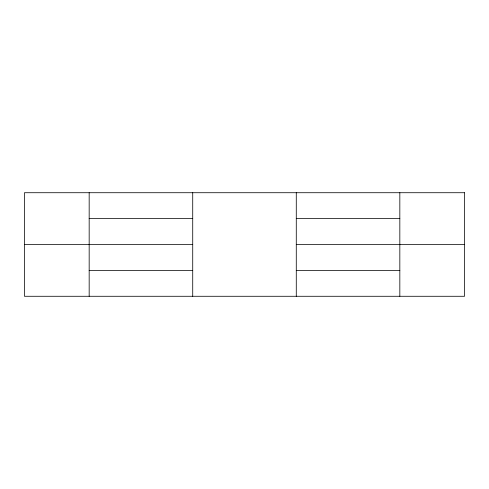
<?xml version="1.0" encoding="UTF-8"?>
<svg xmlns="http://www.w3.org/2000/svg" width="489" height="489" viewBox="0 0 489 489"><rect width="100%" height="100%" fill="white"/><g stroke="black" fill="none" stroke-linecap="round" stroke-linejoin="round"><path stroke-width="0.73" d="M89.169 218.614L192.721 218.614M296.279 218.614L399.831 218.614M24.45 244.5L192.721 244.5M296.279 244.5L464.55 244.5M89.169 270.386L192.721 270.386M296.279 270.386L399.831 270.386M399.831 192.721L399.831 296.279M296.279 192.721L296.279 296.279M192.721 192.721L192.721 296.279M89.169 192.721L89.169 296.279M464.55 192.721L24.45 192.721L24.45 296.279L464.55 296.279L464.55 192.721"/></g></svg>
